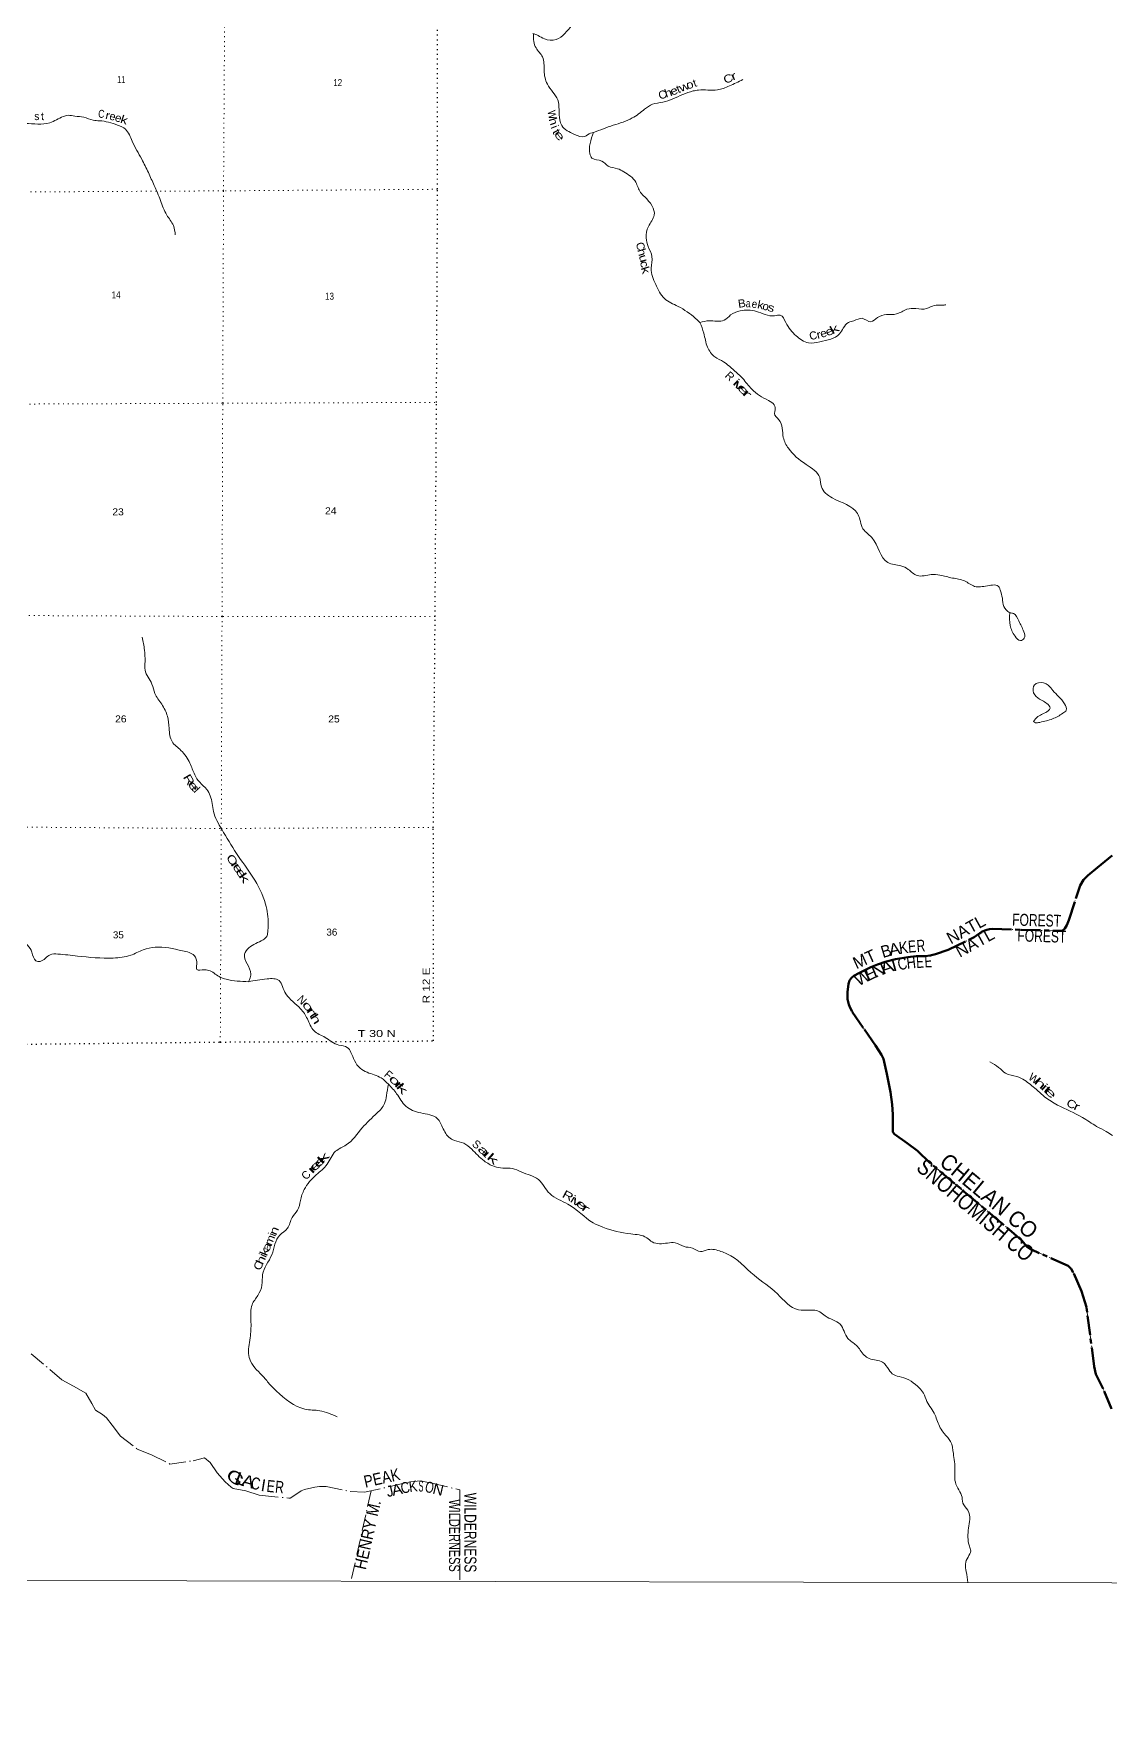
# Model space of a CAD drawing. Header units: feet. Extents: x -1048576 to 137166, y -268550 to 2097152.
# Drawn here: x -57767 to -30860, y 180331 to 222314 of the extents above; entities that cross this region are included whole.
import ezdxf
from ezdxf.enums import TextEntityAlignment as Align

# ---------------------------------------------------------------- set-up
doc = ezdxf.new("R2010")
doc.units = ezdxf.units.FT
doc.header["$LTSCALE"] = 80
for name, pattern in [('DOT_DASHED', [7.7, 5, -1.2, 0.3, -1.2]), ('DOTTED', [1.5, 0.3, -1.2]), ('LONG_DASH_SHORT_DASH', [9.9, 6, -1.2, 1.5, -1.2])]:
    doc.linetypes.add(name, pattern=pattern)
for name, color, linetype, lineweight in [('11', 7, 'LONG_DASH_SHORT_DASH', 60), ('39', 7, 'Continuous', 13), ('4', 7, 'Continuous', 13), ('44', 7, 'DOT_DASHED', 13), ('6', 7, 'DOTTED', 25), ('7', 7, 'DOTTED', 13)]:
    doc.layers.add(name, color=color, linetype=linetype, lineweight=lineweight)
doc.layers.add('12', color=7, linetype='Continuous')
doc.layers.add('41', color=7, linetype='Continuous')

msp = doc.modelspace()

# ---------------------------------------------------------------- linework, layer by layer
at = {"layer": '11'}
msp.add_lwpolyline([(-30828.32, 187944.6), (-31038.61, 188443.37), (-31167.69, 188690.98), (-31219.61, 188813.89), (-31219.61, 188813.89), (-31262.53, 189004.08), (-31458.04, 190481.52), (-31577.91, 190885.06), (-31789.16, 191354.11), (-31838.88, 191445.42), (-31912.28, 191513.98), (-32834.29, 191924.82), (-32944.7, 191998.02), (-33083.68, 192161.1), (-33544.29, 192559.38), (-35375.56, 194095.64), (-35678.81, 194393.96), (-35935.65, 194586.28), (-36254.08, 194806.47), (-36286.89, 194848.57), (-36294.25, 194866.22), (-36299.93, 194908.03), (-36293.64, 195006.94), (-36293.63, 195301.72), (-36309.36, 195549.78), (-36358.37, 195858.91), (-36448.83, 196313.58), (-36533.21, 196689.09), (-36580.97, 196792.14), (-36731.54, 197027.01), (-37038.27, 197467.28), (-37313.6, 197871.11), (-37361.62, 197962.39), (-37394.28, 198045.85), (-37394.28, 198045.85), (-37414.73, 198117.31), (-37426.41, 198181.32), (-37430.95, 198247.93), (-37426.46, 198360.95), (-37402.37, 198566.56), (-37376.41, 198650.68), (-37329.23, 198718.76), (-37274.88, 198763.64), (-37130.59, 198842.52), (-36846.21, 198977.98), (-36682.26, 199045.25), (-36488.27, 199112.22), (-36229.9, 199181.79), (-35918.69, 199232.4), (-35716.48, 199254.3), (-35489.59, 199257.94), (-35364.33, 199273.65), (-35227.8, 199305.4), (-34914.66, 199414.61), (-34381.06, 199669.56), (-34263.48, 199735.34), (-34060.65, 199874.15), (-33947.6, 199918.38), (-33884.27, 199931.13), (-33813.98, 199935.85), (-33086.77, 199916.5), (-32287.83, 199893.74), (-32079.51, 199891.68), (-32039.25, 199904.58), (-31996.96, 199945.95), (-31945.61, 200032.62), (-31896.43, 200155.29), (-31723.7, 200701.58), (-31612.23, 201024.14), (-31528.74, 201164.66), (-31423.48, 201274.94), (-31183.59, 201470.81), (-30805.34, 201779.83)], dxfattribs=at)
at = {"layer": '39'}
for points in [[(-139726.18, 284721.75), (-139786.61, 284683.23), (-139865.18, 284636.58), (-139935.68, 284589.96), (-139981.99, 284555.51), (-140024.23, 284506.92), (-140030.24, 284490.75), (-140030.24, 284490.75), (-140086.75, 284492.64)], [(-38512.28, 226147.77), (-39040.92, 226345.24), (-39379.92, 226500.44), (-39734.99, 226591.05), (-40029.53, 226655.45), (-40892.82, 226693.26), (-42262.34, 226712.59), (-42619.39, 226756.78), (-42758.35, 226548.8), (-42794.13, 226038.13), (-42878.61, 225801.93), (-42890.22, 225317.51), (-43105.5, 224792.6), (-43270.62, 224522.04), (-43278.35, 224191.02), (-43437.38, 223880.09), (-43586.34, 223591.37), (-43771.67, 223371.26), (-43924.88, 223294.46), (-44025.46, 223029.99), (-44176.44, 222733.2), (-44492.67, 222315.2), (-44712.37, 222165.7), (-45000.81, 222183.69), (-45162.25, 222266.34), (-45289.37, 222316.72)], [(-45277.59, 222312.05), (-45266.98, 222120.95), (-45210.34, 221955.48), (-45050.78, 221731.54), (-45010.09, 221386.43), (-44929.07, 221051.43), (-44670.5, 220655.99), (-44619.58, 220157.49), (-44571.03, 220016.23), (-44250.11, 219796.43), (-43995.92, 219742.09), (-43848.77, 219826.96), (-43773.24, 219839.77)], [(-43772.14, 219843.15), (-43282.21, 220023.09), (-42806.4, 220205.04), (-42498.02, 220423.22), (-42304.52, 220548.48), (-42042.37, 220599.1), (-41794.37, 220682.01), (-41286.3, 220880.12), (-41153.21, 220904.43), (-40679.23, 220906.74), (-40380.82, 221005.83), (-40048.19, 221163.47)], [(-61557.51, 219882.22), (-60618.45, 219810.87), (-60040.81, 219851.17), (-59812.95, 219905.81), (-59518.45, 219879.75), (-59052.54, 219882.06), (-58572.49, 219872.27), (-58260.03, 220033.93), (-57975.68, 220070.44), (-57360.53, 220086.97), (-57027.89, 220240.58), (-56902.87, 220272.95), (-56735.44, 220248.83), (-56511.54, 220224.75), (-56279.51, 220148.2), (-56122.18, 220136.19), (-55670.27, 220027.48), (-55472.51, 219924.66), (-55302.78, 219622.01), (-55066.35, 219180.14), (-54898.6, 218839.14), (-54753.06, 218518.31), (-54593.34, 218140.97), (-54439.68, 217779.78), (-54274.03, 217517.5), (-54225.39, 217285.42)], [(-43772.14, 219843.15), (-43862.63, 219564.56), (-43866.4, 219312.26), (-43813.85, 219203.3), (-43567.71, 219128.78), (-43408.25, 219003.74), (-43174.21, 218937.28), (-43020.85, 218862.69), (-42720.06, 218600.49), (-42600.81, 218346.25), (-42493.79, 218231.27), (-42257.35, 217777.29), (-42404.3, 217492.61), (-42456.46, 217212.02), (-42409.84, 216990.03), (-42314.8, 216741.83), (-42334.67, 216449.15), (-42221.32, 216047.57), (-42003.13, 215692.47), (-41664.08, 215496.9), (-41226.1, 215196.44), (-41115.07, 215093.57)], [(-41118.12, 215096.4), (-40889.21, 215136.1), (-40510.05, 215152.48), (-40348.82, 215281.76), (-40114.96, 215384.84), (-39705.51, 215370.97), (-39253.6, 215262.26), (-39108.4, 215276.48), (-38971.06, 215094.91), (-38712.56, 214762.04), (-38403.78, 214584.62), (-38119.42, 214611.03), (-37627.49, 214811.16), (-37534.85, 214952.5), (-37405.91, 215093.87), (-37268.8, 215136.34), (-37065.16, 215199.03), (-36843.2, 215112.38), (-36679.94, 215215.42), (-36452.1, 215290.24), (-36204.03, 215308.56), (-35945.98, 215423.77), (-35718.08, 215442.08), (-35451.85, 215442.24), (-35260.32, 215521.08), (-35056.61, 215525.24), (-34973.93, 215535.39)], [(-41115.07, 215093.57), (-41020, 214827.21), (-40926.87, 214478.09), (-40743.08, 214231.96), (-40527.15, 214110.99), (-40379.8, 214002.09), (-40268.77, 213905.28), (-40052.75, 213699.54), (-39820.52, 213425.19), (-39404.75, 213144.9), (-39257.4, 213033.98), (-39237.1, 212900.78), (-39255.16, 212816), (-39142.06, 212664.69), (-39032.7, 212218.7), (-38907.38, 211950.33), (-38465.26, 211546.94), (-38122.04, 211216.14), (-38079.46, 210988.09), (-37812.94, 210711.74), (-37177.21, 210318.55), (-37118.57, 210171.25), (-37063.91, 209973.48), (-36819.6, 209717.3), (-36419.62, 209093.88), (-36096.83, 209013.34), (-35911.18, 208922.63), (-35687.14, 208767.36), (-35334.2, 208795.84), (-35120.39, 208779.82), (-34805.67, 208707.36), (-34507.09, 208634.88), (-34252.82, 208499.81), (-33932.14, 208514.14), (-33639.65, 208480.01), (-33615.38, 208411.4), (-33558.7, 208203.54), (-33522.18, 207997.69), (-33376.8, 207834.3)], [(-33376.8, 207834.3), (-33364.38, 207523.48), (-33243.09, 207251.07), (-33105.83, 207144.18), (-33013.11, 207202.77), (-33023.36, 207366.26), (-33148.68, 207634.62), (-33279.97, 207822.25), (-33376.8, 207834.3)], [(-55056.3, 207229.4), (-54995.46, 206904.48), (-54983.07, 206621.91), (-54980.84, 206405.95), (-54809.05, 206058.9), (-54736.2, 205822.79), (-54566.51, 205556.47), (-54423, 205251.79), (-54382.35, 204949.06), (-54305.37, 204618.1), (-54085.31, 204400.25), (-53861.1, 204079.47), (-53741.81, 203790.92), (-53616.57, 203603.29), (-53438.9, 203425.78), (-53305.43, 203074.67), (-53270.94, 202872.85), (-53064.76, 202426.92), (-52695.05, 201821.64), (-52287.03, 201232.54), (-51969.69, 200556.58), (-51904.64, 200056.07), (-51916.54, 199856.24), (-51942.65, 199749.25), (-52033.33, 199668.46), (-52388.1, 199462.37), (-52498.88, 199306.88), (-52430.06, 199066.74), (-52341.06, 198810.46), (-52363.12, 198687.33), (-52395.32, 198618.68)], [(-32785.11, 205117.94), (-32670.27, 205247.19), (-32412.24, 205386.62), (-32365.93, 205457.29), (-32392.2, 205513.79), (-32630.37, 205683.18), (-32777.76, 205836.49), (-32753.77, 206040.36), (-32659.02, 206088.86), (-32412.89, 206026.44), (-32297.8, 205899.36), (-32007.02, 205562.47), (-31962.48, 205403.05), (-32045.1, 205326.3), (-32305.15, 205188.89), (-32625.75, 205099.88), (-32730.62, 205091.74), (-32785.11, 205117.94)], [(-59831.26, 199540.42), (-59477.8, 199609.32), (-59070.66, 199890.13), (-58719.79, 199967.05), (-58421.23, 199914.75), (-58148.81, 199781.71), (-58055.93, 199676.81), (-57809.54, 199356.05), (-57708.47, 199140.15), (-57605.59, 199126.08), (-57351.63, 199293.76), (-57160.03, 199310.03), (-56669.87, 199259.88), (-55776.31, 199209.98), (-55340.72, 199278.87), (-55028.23, 199414.3), (-54729.79, 199479.07), (-54041.92, 199390.69), (-53755.4, 199273.8), (-53690.64, 199055.86), (-53688.49, 198926.69), (-53494.85, 198916.72), (-53353.64, 198888.55), (-53099.34, 198727.24), (-52958.11, 198678.88), (-52395.32, 198618.68)], [(-52395.03, 198619.29), (-51931.49, 198687.6), (-51632.94, 198645.4), (-51546.06, 198496.09), (-51461.17, 198312.47), (-51093.71, 197941.32), (-50926.05, 197691.15), (-50758.34, 197392.54), (-50479.83, 197225.19), (-50136.76, 197031.64), (-49928.96, 196977.27), (-49836.05, 196852.19), (-49747.1, 196646.37), (-49605.72, 196454.72), (-49432.16, 196353.91), (-49083.09, 196212.84), (-48901.41, 196057.54)], [(-33875.75, 196617.92), (-33651.73, 196476.78), (-33478.13, 196329.54), (-33197.69, 196248.98), (-33005.98, 196154.24), (-32717.33, 195930.38), (-32495.28, 195736.76), (-32180.43, 195535.12), (-31558.9, 195226.69), (-31203.69, 195002.88), (-30963.55, 194873.85), (-30806.46, 194771.35)], [(-50177.8, 187743.09), (-50617.65, 187894.19), (-50986.79, 187936.35), (-51699.23, 188388.02), (-51832.47, 188517.11), (-52008.16, 188726.91), (-52347.42, 189136.43), (-52394, 189328.14), (-52350.08, 189770.19), (-52336.35, 190157.73), (-52306.49, 190545.27), (-52163.52, 190777.47), (-52060.92, 191035.89), (-52043.03, 191298.29), (-51815.62, 191794.95), (-51616.43, 192285.53), (-51422.98, 192455.2), (-51308.29, 192725.73), (-51171.32, 192905.45), (-51098.95, 193147.7), (-51004.44, 193426.29), (-50704.28, 193791.81), (-50432.26, 194058.4), (-50220.81, 194379.45), (-49954.73, 194539.07), (-49557.82, 194963.17), (-49181.03, 195338.82), (-48997.73, 195573.07), (-48949.52, 195770.9), (-48901.41, 196057.54)], [(-48901.41, 196057.54), (-48695.44, 195819.5), (-48465.19, 195504.78), (-48093.9, 195337.48), (-47678.27, 195200.49), (-47530.78, 194942.24), (-47326.8, 194681.99), (-47250.12, 194647.73), (-47018.11, 194581.27), (-46820.3, 194432.03), (-46509.39, 194141.58), (-46253.1, 194000.45), (-46045.31, 193958.2), (-45801.26, 193952.3), (-45583.34, 193863.62), (-45151.52, 193672.15), (-44868.79, 193321.13), (-44414.71, 193059.02), (-43780.92, 192593.18), (-43540.8, 192484.33), (-42844.78, 192315.23), (-42445.33, 192218.59), (-42308.07, 192113.72), (-41922.81, 192087.73), (-41737.26, 192095.91), (-41511.26, 191999.17), (-41305.5, 191958.93), (-41103.72, 191874.29), (-40912.16, 191922.85), (-40591.42, 191876.63), (-40442.1, 191820.21), (-39763.87, 191281.72), (-39180.5, 190815.85), (-38655.69, 190416.54), (-38123.17, 190368.43), (-37983.9, 190263.56), (-37794.21, 190168.81), (-37610.55, 190055.9), (-37420.6, 189702.81), (-37208.65, 189531.38), (-37010.74, 189281.22), (-36885.61, 189200.57), (-36554.74, 189111.96), (-36393.19, 188922.34), (-36278.1, 188797.27), (-36082.4, 188738.86), (-35636.38, 188464.64), (-35533.38, 188333.51), (-35444.43, 188127.69), (-35341.39, 187958.21), (-35242.39, 187786.72), (-35112.99, 187471.93), (-35011.99, 187324.65), (-34852.45, 187126.95), (-34783.57, 186826.26), (-34742.82, 186420.59), (-34744.58, 186160.22), (-34671.77, 185960.45), (-34576.79, 185780.87), (-34544.32, 185587.13), (-34423.13, 185409.59), (-34372.47, 185177.51), (-34406.54, 184963.54), (-34418.41, 184735.46), (-34383.89, 184507.4), (-34347.47, 184394.4), (-34417.91, 184236.92), (-34480.26, 184063.3), (-34461.91, 183875.61), (-34425.81, 183601.1)]]:
    msp.add_spline(points, degree=3, dxfattribs=at)
at = {"layer": '4'}
msp.add_lwpolyline([(-244583.22, 368785.28), (-214011.33, 368469.88), (-183439.04, 368196.52), (-152866.39, 367965.22), (-122293.46, 367775.97), (-91720.3, 367628.79), (-61146.96, 367523.64), (-30573.52, 367460.57), (0, 367439.54), (0, 183577.08), (-30826.42, 183598.29), (-61652.78, 183661.9), (-92479.02, 183767.9), (-123305.1, 183916.31), (-154130.93, 184107.12), (-184956.48, 184340.33), (-215781.67, 184615.95), (-246606.45, 184933.97)], close=True, dxfattribs=at)
msp.add_lwpolyline([(-244583.22, 368785.28), (-214011.33, 368469.88), (-183439.04, 368196.52), (-152866.39, 367965.22), (-122293.46, 367775.97), (-91720.3, 367628.79), (-61146.96, 367523.64), (-30573.52, 367460.57), (0, 367439.54), (0, 183577.08), (-30826.42, 183598.29), (-61652.78, 183661.9), (-92479.02, 183767.9), (-123305.1, 183916.31), (-154130.93, 184107.12), (-184956.48, 184340.33), (-215781.67, 184615.95), (-246606.45, 184933.97)], close=True, dxfattribs=at)
msp.add_lwpolyline([(-244583.22, 368785.28), (-214011.33, 368469.88), (-183439.04, 368196.52), (-152866.39, 367965.22), (-122293.46, 367775.97), (-91720.3, 367628.79), (-61146.96, 367523.64), (-30573.52, 367460.57), (0, 367439.54), (0, 183577.08), (-30826.42, 183598.29), (-61652.78, 183661.9), (-92479.02, 183767.9), (-123305.1, 183916.31), (-154130.93, 184107.12), (-184956.48, 184340.33), (-215781.67, 184615.95), (-246606.45, 184933.97)], close=True, dxfattribs=at)
msp.add_lwpolyline([(-244583.22, 368785.28), (-214011.33, 368469.88), (-183439.04, 368196.52), (-152866.39, 367965.22), (-122293.46, 367775.97), (-91720.3, 367628.79), (-61146.96, 367523.64), (-30573.52, 367460.57), (0, 367439.54), (0, 183577.08), (-30826.42, 183598.29), (-61652.78, 183661.9), (-92479.02, 183767.9), (-123305.1, 183916.31), (-154130.93, 184107.12), (-184956.48, 184340.33), (-215781.67, 184615.95), (-246606.45, 184933.97)], close=True, dxfattribs=at)
at = {"layer": '44'}
msp.add_line((-49332.45, 185895.88), (-49836.74, 183632.51), dxfattribs=at)
for points in [[(-30828.32, 187944.6), (-31038.61, 188443.37), (-31167.69, 188690.98), (-31219.61, 188813.89), (-31219.61, 188813.89), (-31262.53, 189004.08), (-31458.04, 190481.52), (-31577.91, 190885.06), (-31789.16, 191354.11), (-31838.88, 191445.42), (-31912.28, 191513.98), (-32834.29, 191924.82), (-32944.7, 191998.02), (-33083.68, 192161.1), (-33544.29, 192559.38), (-35375.56, 194095.64), (-35678.81, 194393.96), (-35935.65, 194586.28), (-36254.08, 194806.47), (-36286.89, 194848.57), (-36294.25, 194866.22), (-36299.93, 194908.03), (-36293.64, 195006.94), (-36293.63, 195301.72), (-36309.36, 195549.78), (-36358.37, 195858.91), (-36448.83, 196313.58), (-36533.21, 196689.09), (-36580.97, 196792.14), (-36731.54, 197027.01), (-37038.27, 197467.28), (-37313.6, 197871.11), (-37361.62, 197962.39), (-37394.28, 198045.85), (-37394.28, 198045.85), (-37414.73, 198117.31), (-37426.41, 198181.32), (-37430.95, 198247.93), (-37426.46, 198360.95), (-37402.37, 198566.56), (-37376.41, 198650.68), (-37329.23, 198718.76), (-37274.88, 198763.64), (-37130.59, 198842.52), (-36846.21, 198977.98), (-36682.26, 199045.25), (-36488.27, 199112.22), (-36229.9, 199181.79), (-35918.69, 199232.4), (-35716.48, 199254.3), (-35489.59, 199257.94), (-35364.33, 199273.65), (-35227.8, 199305.4), (-34914.66, 199414.61), (-34381.06, 199669.56), (-34263.48, 199735.34), (-34060.65, 199874.15), (-33947.6, 199918.38), (-33884.27, 199931.13), (-33813.98, 199935.85), (-33086.77, 199916.5), (-32287.83, 199893.74), (-32079.51, 199891.68), (-32039.25, 199904.58), (-31996.96, 199945.95), (-31945.61, 200032.62), (-31896.43, 200155.29), (-31723.7, 200701.58), (-31612.23, 201024.14), (-31528.74, 201164.66), (-31423.48, 201274.94), (-31183.59, 201470.81), (-30805.34, 201779.83)], [(-57828.83, 189319.31), (-57060.1, 188671.81), (-56771.03, 188513.28), (-56461.73, 188332.61), (-56311.7, 188078.75), (-56218.4, 187907.47), (-56042.51, 187801.05), (-55945.39, 187714.57), (-55805.64, 187531.32), (-55595.01, 187259.49), (-55178.35, 186937.87), (-54822.72, 186797.72), (-54359.86, 186563.04), (-53776.7, 186647.7), (-53494.27, 186715.23), (-53358.74, 186604.64), (-53182.46, 186346.83), (-52983.73, 186115.19), (-52833.11, 185984.31), (-52777.73, 185952.5), (-52460.53, 185893.08), (-52127.33, 185789.08), (-52052.28, 185774.1), (-51390.36, 185714.6), (-51358.65, 185714.6), (-51315.05, 185738.4), (-51079.94, 185891.39), (-50997.97, 185924.81), (-50743.07, 185983.32), (-50621.42, 186000.17), (-50452.43, 185998.4), (-49856.65, 185881.23), (-49499.3, 185858.17), (-48339.28, 186120.32), (-48107.2, 186143.28), (-47812.34, 186083.67), (-47113.48, 185918.4), (-47113.66, 183626.62)]]:
    msp.add_lwpolyline(points, dxfattribs=at)
at = {"layer": '6'}
msp.add_lwpolyline([(-61616.16, 196976.01), (-58428.43, 197052.71), (-53101.74, 197110.52), (-47770.99, 197138.07), (-47778.4, 202476.64), (-47733.3, 207748.65), (-47698.37, 213097.34), (-47671.48, 218423.83), (-47676.86, 223754.33), (-47626.27, 229566)], dxfattribs=at)
at = {"layer": '7'}
for points in [[(-53101.74, 197110.52), (-53076.88, 202447.1), (-53058.03, 207745.32), (-53041.23, 213075.84), (-53020.37, 218384.16), (-52989.41, 223407.75)], [(-47671.48, 218423.83), (-53020.37, 218384.16), (-58365.23, 218354.59), (-61557.3, 218369.2)], [(-61571.9, 213062.77), (-58351.81, 213054.36), (-53041.23, 213075.84), (-47698.37, 213097.34)], [(-47733.3, 207748.65), (-53058.03, 207745.32), (-58384.8, 207772.28), (-61586.54, 207738.32)], [(-59226.77, 202469.89), (-58411.73, 202484.14), (-53076.88, 202447.1), (-47778.4, 202476.64)]]:
    msp.add_lwpolyline(points, dxfattribs=at)

# ---------------------------------------------------------------- texts
at = {"layer": '12'}
for s, rotation, width, p in [('SNOHOMISH CO', 319.732, 0.85, (-35735.34, 193926.31)), ('CHELAN CO', 320.191, 0.95, (-35160.76, 194060.24))]:
    msp.add_text(s, height=400, rotation=rotation, dxfattribs=dict(at, width=width)).set_placement(p)
at = {"layer": '41'}
for s, rotation, width, p in [('C', 25.357, 1.2, (-40368.69, 221100.1)), ('r', 25.357, 1.5, (-40232.08, 221164.85)), ('C', 17.982, 1.05, (-42022.03, 220693.31)), ('h', 18.988, 1.25, (-41875.99, 220741.04)), ('e', 21.535, 1.25, (-41730.25, 220793.32)), ('t', 21.535, 1.15, (-41621.85, 220836.09)), ('w', 21.986, 1.3, (-41473.65, 220897.19)), ('o', 20.16, 1.2, (-41338.61, 220946.13)), ('t', 19.394, 1.05, (-41214.1, 220988.83)), ('C', 354.96, 0.8, (-56083.05, 220209.27)), ('s', 358.874, 0.95, (-57687.95, 220152.44)), ('r', 346.791, 1.15, (-55935.67, 220177.45)), ('e', 344.029, 1.1, (-55675.38, 220112.99)), ('k', 342.001, 1.3, (-55534.25, 220065.6)), ('W', 281.051, 0.85, (-44906.03, 220268.65)), ('h', 287.594, 1.2, (-44872.09, 220090.45)), ('t', 297.381, 1.3, (-44789.59, 219823.72)), ('e', 306.617, 1.7, (-44701.17, 219705.43)), ('h', 286.728, 1.2, (-42659.61, 216822.37)), ('u', 286.561, 1.25, (-42619.84, 216667.49)), ('c', 285.791, 1.25, (-42597.22, 216527.12)), ('k', 287.362, 1.3, (-42569.47, 216375.76)), ('B', 7.91, 1.1, (-40055.08, 215473.4)), ('a', 0.035, 0.8, (-39912.27, 215473.3)), ('e', 352.273, 0.9, (-39765.43, 215460.03)), ('k', 348.596, 1.15, (-39620.19, 215436.74)), ('o', 344.896, 1.05, (-39495.49, 215404.87)), ('s', 345.344, 1.25, (-39361.47, 215369.05)), ('e', 23.292, 1.3, (-37845.04, 214783.43)), ('k', 28.656, 1.65, (-37710.31, 214843.86)), ('r', 13.9, 1.15, (-38126.25, 214694.85)), ('e', 15.42, 1.1, (-38005.26, 214730.02)), ('i', 317.825, 1.8, (-40273.8, 213525.24)), ('v', 312.241, 2.05, (-40201.07, 213448.26)), ('e', 313.716, 2, (-40105.94, 213351.74)), ('r', 315.853, 2.25, (-40005.61, 213245.47)), ('R', 300.424, 1.45, (-53971.04, 203616.29)), ('e', 305.922, 1.7, (-53852.36, 203452.65)), ('C', 302.069, 1.4, (-52894.85, 201617.52)), ('r', 303.923, 1.8, (-52808.89, 201492.31)), ('e', 305.427, 1.65, (-52740.34, 201394.17)), ('e', 305.427, 1.65, (-52661.43, 201275.23)), ('k', 304.511, 1.85, (-52584.25, 201160.28)), ('o', 309.834, 1.8, (-50988.62, 197940.23)), ('r', 306.639, 1.9, (-50912.56, 197824.75)), ('t', 304.02, 1.55, (-50854.54, 197729.42)), ('h', 302.122, 1.65, (-50799.86, 197632.25)), ('o', 319.476, 1.85, (-48808.12, 196078.21)), ('r', 312.869, 2.15, (-48704.18, 195970.1)), ('k', 310.213, 2.05, (-48633.98, 195884.22)), ('h', 320.991, 1.9, (-32676.57, 196001.49)), ('i', 318.522, 1.75, (-32573.58, 195910.08)), ('t', 318.522, 1.85, (-32502.21, 195846.98)), ('e', 316.303, 2, (-32422.46, 195774.07)), ('C', 334.913, 1.2, (-31874.83, 195473.4)), ('r', 334.913, 1.5, (-31737.92, 195409.3)), ('a', 316.556, 2.05, (-46582.75, 194317.56)), ('r', 45.884, 2.25, (-50737.44, 193872.19)), ('e', 44.428, 2, (-50650.44, 193956.6)), ('e', 44.428, 2, (-50555.97, 194049.21)), ('k', 44.417, 2.25, (-50459.25, 194143.96)), ('k', 318.765, 2.1, (-46356.41, 194118.96)), ('R', 331.611, 1.4, (-44459.85, 193183.02)), ('i', 327.964, 1.35, (-44339.26, 193103.69)), ('v', 324.111, 1.8, (-44241.29, 193041.24)), ('e', 324.111, 1.7, (-44136.67, 192970)), ('r', 322.135, 1.95, (-44027.6, 192879.54)), ('n', 67.649, 1.35, (-51667.2, 192359.06)), ('k', 68.143, 1.4, (-51905.91, 191833.32)), ('a', 68.143, 1.35, (-51846.18, 191958.92)), ('m', 67.661, 1.15, (-51772.88, 192123.7)), ('C', 64.744, 1.2, (-52057.66, 191485.57)), ('h', 65.23, 1.4, (-51999.27, 191620.91)), ('i', 65.23, 1.15, (-51949.36, 191739.07))]:
    msp.add_text(s, height=200, rotation=rotation, dxfattribs=dict(at, width=width)).set_placement(p, align=Align.CENTER)
for s, rotation, p in [('t', 1.57, (-57541.3, 220151.21)), ('e', 346.791, (-55814.25, 220151.31)), ('i', 291.903, (-44838.38, 219946.12)), ('C', 285.239, (-42695.85, 216976.85)), ('C', 13.273, (-38264.47, 214672.29)), ('R', 316.967, (-40435.88, 213680.31)), ('d', 313.094, (-53786.38, 203374.96)), ('N', 314.7, (-51131.43, 198092.86)), ('F', 319.476, (-48964.98, 196217.94)), ('W', 323.414, (-32826.99, 196121.01)), ('S', 319.508, (-46761.8, 194476.62)), ('u', 315.903, (-46533.38, 194272.13)), ('C', 45.884, (-50889.87, 193717.16)), ('i', 69.661, (-51716.46, 192266.93))]:
    msp.add_text(s, height=200, rotation=rotation, dxfattribs=at).set_placement(p, align=Align.CENTER)
at = {"layer": '44', "width": 0.75}
for p in [(-33317.74, 200023.37), (-33187.2, 199626.84)]:
    msp.add_text('FOREST', height=300, rotation=358.346, dxfattribs=at).set_placement(p)
at = {"layer": '44'}
for s, rotation, p in [('NATL', 28.928, (-34846.24, 199546.56)), ('NATL', 28.928, (-34622.45, 199215.34)), ('MT', 24.249, (-37209.44, 198927.13))]:
    msp.add_text(s, height=300, rotation=rotation, dxfattribs=at).set_placement(p)
for s, height, rotation, width, p in [('B', 300, 16.626, 0.95, (-36421.51, 199244.12)), ('A', 300, 11.619, 1.05, (-36226.35, 199287.01)), ('K', 300, 7.587, 0.85, (-36010.84, 199324.93)), ('E', 300, 4.797, 0.75, (-35804.05, 199350.74)), ('R', 300, 4.47, 0.75, (-35583.27, 199367.69)), ('E', 300, 26.106, 1.2, (-36783.31, 198689.1)), ('N', 300, 22.248, 1.2, (-36595.84, 198768.41)), ('A', 300, 19.315, 1.25, (-36398.49, 198840.69)), ('T', 300, 15.471, 1.15, (-36227, 198888.51)), ('C', 300, 11.586, 0.8, (-36029.86, 198924.11)), ('H', 300, 6.586, 0.8, (-35821.3, 198948.59)), ('E', 300, 2.904, 0.7, (-35610.01, 198964.29)), ('E', 300, 2.914, 0.7, (-35403.33, 198977.05)), ('W', 300, 28.203, 1.05, (-36980.87, 198590.77)), ('PEAK', 300, 12.734, 0.85, (-49032.49, 186070.54)), ('G', 300, 320.94, 1.4, (-52820.51, 186109.16)), ('L', 300, 339.39, 1.25, (-52634.95, 186051.17)), ('A', 300, 344.666, 1.15, (-52443.4, 185986.61)), ('C', 300, 350.666, 0.8, (-52241.49, 185929.2)), ('E', 300, 353.863, 0.75, (-51855.19, 185860.05)), ('R', 300, 354.863, 0.75, (-51632.33, 185840.67)), ('J', 272.7, 12.734, 0.95, (-48837.48, 185755.09)), ('A', 272.7, 12.734, 1.1, (-48657.52, 185795.76)), ('C', 272.7, 12.734, 0.85, (-48452.42, 185842.11)), ('K', 272.7, 7.734, 0.85, (-48266.38, 185872.92)), ('S', 272.7, 358.65, 0.5, (-48089.59, 185876.31)), ('O', 272.7, 348.571, 0.75, (-47898.3, 185848.29)), ('HENRY M.', 300, 77.439, 0.9, (-49274.7, 184768.33)), ('WILDERNESS', 272.7, 269.995, 0.75, (-47385.85, 184775.18)), ('WILDERNESS', 300, 269.995, 0.75, (-47001.87, 184851.92))]:
    msp.add_text(s, height=height, rotation=rotation, dxfattribs=dict(at, width=width)).set_placement(p, align=Align.CENTER)
for s, height, rotation, p in [('I', 300, 350.712, (-52048.24, 185886.62)), ('N', 272.7, 346.695, (-47685.2, 185795.69))]:
    msp.add_text(s, height=height, rotation=rotation, dxfattribs=at).set_placement(p, align=Align.CENTER)
at = {"layer": '6'}
for s, rotation, width, p in [('R 12 E', 90.08, 1.25, (-47869.29, 198076.92)), ('T 30 N', 0.296, 1.35, (-49664.58, 197234.22))]:
    msp.add_text(s, height=175, rotation=rotation, dxfattribs=dict(at, width=width)).set_placement(p)
at = {"layer": '7'}
for s, width, p in [('11', 0.65, (-55678.42, 221080.77)), ('12', 0.85, (-50277.59, 221002.89)), ('14', 0.85, (-55816.32, 215696.54)), ('13', 0.85, (-50482.33, 215662.97)), ('23', 1.1, (-55799.6, 210274.64)), ('24', 1.1, (-50483.56, 210301.05)), ('26', 1.1, (-55730.15, 205099.38)), ('25', 1.1, (-50404.12, 205097.65)), ('35', 1.05, (-55785.73, 199701.42)), ('36', 1.05, (-50450.52, 199771.04))]:
    msp.add_text(s, height=175, dxfattribs=dict(at, width=width)).set_placement(p)

doc.saveas('drawing.dxf')
